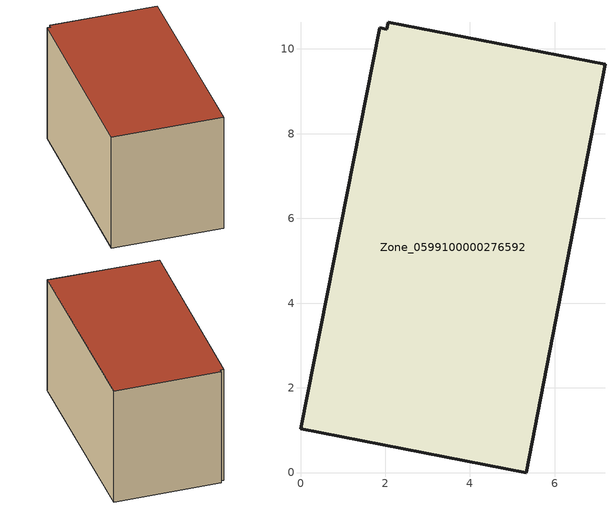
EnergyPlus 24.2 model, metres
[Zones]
Zone_0599100000276592
 floor ground (C_G): 2.04,10.47 2.07,10.63 7.19,9.64 5.33,0 0,1.04 1.87,10.5 z0
 wall outside (C_F): 5.33,0 7.19,9.64 2.07,10.63 2.04,10.47 1.87,10.5 0,1.04 5.33,0 z0:6.12
 roof outside (C_R): 2.07,10.63 2.04,10.47 1.87,10.5 0,1.04 5.33,0 7.19,9.64 z6.12
[BUILDING]
Pand.0599100000276592: North Axis=0; Terrain=City; Loads Convergence Tolerance Value=0.04; Temperature Convergence Tolerance Value=0.4; Solar Distribution=FullExterior; Maximum Number of Warmup Days=25; Minimum Number of Warmup Days=1
[Site:Location]
Rotterdam.The.Hague.AP_ZH_NLD Design_Conditions: Latitude=51.96; Longitude=4.45; Time Zone=1; Elevation=-4.5
[SITE:GROUNDTEMPERATURE:BUILDINGSURFACE]
18, 18, 18, 18, 18, 18, 18, 18, 18, 18, 18, 18
[MATERIAL] Thermal Absorptance=0.9; Solar Absorptance=0.7; Visible Absorptance=0.7
Name | Roughness | Thickness | Conductivity | Density | Specific Heat
G.TC.1946-1964 | MediumSmooth | 0.15 | 1 | 540 | 1210
F.TC.1946-1964 | Rough | 0.3 | 0.857143 | 1920 | 840
R.TC.1946-1964 | MediumRough | 0.2 | 0.235294 | 1500 | 1000
[CONSTRUCTION]
C_G: G.TC.1946-1964
C_F: F.TC.1946-1964
C_R: R.TC.1946-1964
[ZONE]
Zone_0599100000276592: Type=1; Multiplier=1; Ceiling Height=Autocalculate; Volume=Autocalculate; Floor Area=autocalculate; Part of Total Floor Area=Yes
[ZONEINFILTRATION:DESIGNFLOWRATE]
Infil_Zone_0599100000276592: Zone or ZoneList or Space or SpaceList=Zone_0599100000276592; Schedule=AlwaysOn; Design Flow Rate Calculation Method=Flow/Area; Flow Rate per Floor Area=0.003; Constant Term Coefficient=1; Temperature Term Coefficient=0; Velocity Term Coefficient=0; Velocity Squared Term Coefficient=0
[HVACTEMPLATE:ZONE:IDEALLOADSAIRSYSTEM]
Zone_0599100000276592: Maximum Heating Supply Air Temperature=50; Minimum Cooling Supply Air Temperature=13; Maximum Heating Supply Air Humidity Ratio=0.0156; Minimum Cooling Supply Air Humidity Ratio=0.0077; Heating Limit=NoLimit; Cooling Limit=NoLimit; Dehumidification Control Type=ConstantSensibleHeatRatio; Cooling Sensible Heat Ratio=0.7; Dehumidification Setpoint=60; Humidification Control Type=None; Humidification Setpoint=30; Outdoor Air Method=None; Outdoor Air Flow Rate per Person=0.00944; Outdoor Air Flow Rate per Zone Floor Area=0; Outdoor Air Flow Rate per Zone=0; Demand Controlled Ventilation Type=None; Outdoor Air Economizer Type=NoEconomizer; Heat Recovery Type=None; Sensible Heat Recovery Effectiveness=0.7; Latent Heat Recovery Effectiveness=0.65
[ZONECONTROL:THERMOSTAT]
ThermostatControl_Zone_0599100000276592: Zone or ZoneList=Zone_0599100000276592; Control Type Schedule=DualSetpointControlType; Control 1=Thermostat_Zone_0599100000276592; Temperature Difference Between Cutout And Setpoint=0
[THERMOSTATSETPOINT:DUALSETPOINT]
Thermostat_Zone_0599100000276592: Heating Setpoint Temperature Schedule=HeatingSetpoint_Zone_0599100000276592; Cooling Setpoint Temperature Schedule=CoolingSetpoint_Zone_0599100000276592
[SCHEDULE:COMPACT]
HeatingSetpoint_Zone_0599100000276592: Through: 12/31, For: AllDays, Until: 24:00, 21
CoolingSetpoint_Zone_0599100000276592: Through: 12/31, For: AllDays, Until: 24:00, 24
DualSetpointControlType: Through: 12/31, For: AllDays, Until: 24:00, 4
AlwaysOn: Through: 12/31, For: AllDays, Until: 24:00, 1
